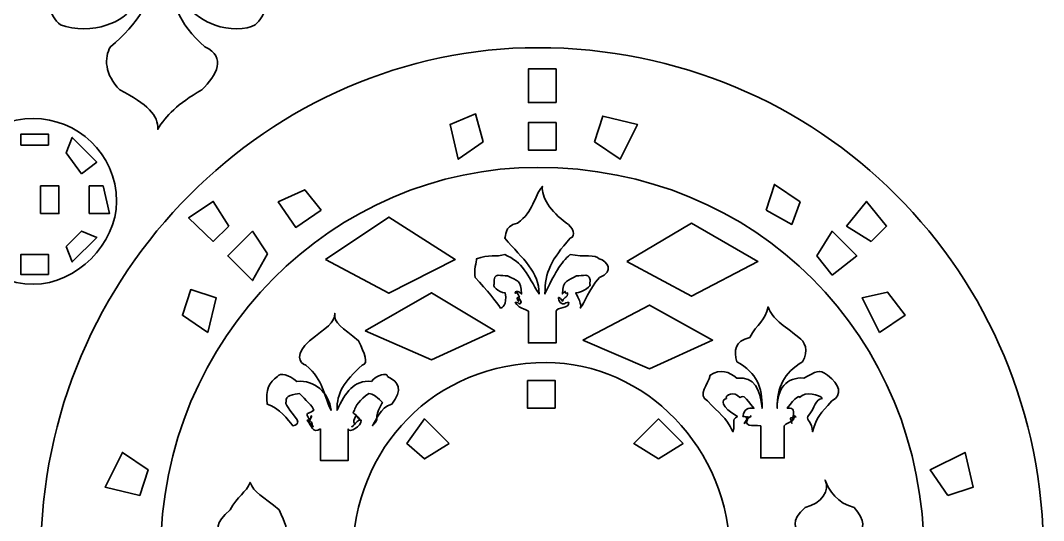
# Model space of a CAD drawing. Header units: centimetres. Extents: x -108 to 55, y -52 to 52.
# Drawn here: x -27.53 to -13.68, y -44.62 to -37.86 of the extents above; entities that cross this region are included whole.
import ezdxf

# ---------------------------------------------------------------- set-up
doc = ezdxf.new("R2010")
doc.units = ezdxf.units.CM
doc.header["$MEASUREMENT"] = 0
doc.layers.add('layer 1', color=7, linetype='Continuous')

msp = doc.modelspace()

# ---------------------------------------------------------------- linework, layer by layer
at = {"layer": 'layer 1', "color": 250, "lineweight": 35}
for points, knots in [([(-26.21114, -36.93529), (-26.16377, -37.10958), (-26.08154, -37.11709), (-26.05668, -37.15719), (-26.05668, -37.15719), (-26.10905, -37.15719), (-25.9073, -37.07465), (-25.87742, -37.11709), (-25.87742, -37.11709), (-25.94208, -37.33396), (-26.19123, -37.54535), (-26.3331, -37.51824), (-26.3331, -37.51824), (-26.49247, -37.56853), (-26.62201, -37.57532), (-26.66433, -37.40369), (-26.66433, -37.40369), (-26.69168, -37.38553), (-26.67385, -37.26426), (-26.45264, -37.1021), (-26.45264, -37.1021), (-26.39287, -36.97529), (-26.40278, -36.81592), (-26.50086, -36.75098), (-26.50086, -36.75098), (-26.58468, -37.04498), (-26.74401, -37.19653), (-26.94565, -37.45595), (-26.94565, -37.45595), (-27.21988, -37.5604), (-27.13824, -37.79453), (-26.98813, -37.92135), (-26.98813, -37.92135), (-26.79881, -37.9887), (-26.53476, -37.9887), (-26.368, -37.92414), (-26.368, -37.92414), (-26.01932, -37.81703), (-25.90238, -37.56275), (-25.69062, -37.21665), (-25.69062, -37.21665), (-25.72799, -37.54783), (-25.93971, -37.91663), (-26.31069, -38.21545), (-26.31069, -38.21545), (-26.39787, -38.36228), (-26.39034, -38.59376), (-26.1837, -38.80074), (-26.1837, -38.80074), (-25.81265, -38.9925), (-25.65822, -39.14181), (-25.67081, -39.33356), (-25.67081, -39.33356), (-25.55868, -39.14181), (-25.40425, -38.9925), (-25.07557, -38.80074), (-25.07557, -38.80074), (-24.86892, -38.59376), (-24.73687, -38.36228), (-25.03084, -38.21545), (-25.03084, -38.21545), (-25.40182, -37.91663), (-25.4889, -37.54783), (-25.52636, -37.21665), (-25.52636, -37.21665), (-25.43501, -37.56275), (-25.19756, -37.81703), (-24.89136, -37.92414), (-24.89136, -37.92414), (-24.72136, -37.9887), (-24.46045, -37.9887), (-24.35348, -37.92135), (-24.35348, -37.92135), (-24.2066, -37.79453), (-24.14429, -37.5604), (-24.3136, -37.45595), (-24.3136, -37.45595), (-24.47289, -37.19653), (-24.63231, -37.04498), (-24.75681, -36.75098), (-24.75681, -36.75098), (-24.81412, -36.81592), (-24.82413, -36.97529), (-24.79292, -37.1021), (-24.79292, -37.1021), (-24.61989, -37.26426), (-24.5718, -37.38553), (-24.55257, -37.40369), (-24.55257, -37.40369), (-24.59491, -37.57532), (-24.72443, -37.56853), (-24.8838, -37.51824), (-24.8838, -37.51824), (-25.06813, -37.54535), (-25.2748, -37.33396), (-25.33957, -37.11709), (-25.33957, -37.11709), (-25.26476, -37.07465), (-25.225, -37.07465), (-25.23248, -37.15719), (-25.23248, -37.15719), (-25.13035, -37.11471), (-25.09548, -37.10483), (-25.13038, -36.93529)], [0, 0, 0, 0, 0.03703704, 0.03703704, 0.03703704, 0.03703704, 0.07407407, 0.07407407, 0.07407407, 0.07407407, 0.11111111, 0.11111111, 0.11111111, 0.11111111, 0.14814815, 0.14814815, 0.14814815, 0.14814815, 0.18518519, 0.18518519, 0.18518519, 0.18518519, 0.22222222, 0.22222222, 0.22222222, 0.22222222, 0.25925926, 0.25925926, 0.25925926, 0.25925926, 0.2962963, 0.2962963, 0.2962963, 0.2962963, 0.33333333, 0.33333333, 0.33333333, 0.33333333, 0.37037037, 0.37037037, 0.37037037, 0.37037037, 0.40740741, 0.40740741, 0.40740741, 0.40740741, 0.44444444, 0.44444444, 0.44444444, 0.44444444, 0.48148148, 0.48148148, 0.48148148, 0.48148148, 0.51851852, 0.51851852, 0.51851852, 0.51851852, 0.55555556, 0.55555556, 0.55555556, 0.55555556, 0.59259259, 0.59259259, 0.59259259, 0.59259259, 0.62962963, 0.62962963, 0.62962963, 0.62962963, 0.66666667, 0.66666667, 0.66666667, 0.66666667, 0.7037037, 0.7037037, 0.7037037, 0.7037037, 0.74074074, 0.74074074, 0.74074074, 0.74074074, 0.77777778, 0.77777778, 0.77777778, 0.77777778, 0.81481481, 0.81481481, 0.81481481, 0.81481481, 0.85185185, 0.85185185, 0.85185185, 0.85185185, 0.88888889, 0.88888889, 0.88888889, 0.88888889, 0.92592593, 0.92592593, 0.92592593, 0.92592593, 1, 1, 1, 1]), ([(-20.52779, -38.22872), (-16.7135, -38.22872), (-13.67961, -41.26268), (-13.67961, -45.07691), (-13.67961, -45.07691), (-13.67961, -48.80771), (-16.7135, -51.80047), (-20.52779, -51.80047), (-20.52779, -51.80047), (-24.13396, -51.80047), (-27.25123, -48.80771), (-27.25123, -45.07691), (-27.25123, -45.07691), (-27.25123, -41.26268), (-24.13396, -38.22872), (-20.52779, -38.22872)], [0, 0, 0, 0, 0.2, 0.2, 0.2, 0.2, 0.4, 0.4, 0.4, 0.4, 0.6, 0.6, 0.6, 0.6, 1, 1, 1, 1]), ([(-20.27869, -38.97207), (-20.27869, -38.97207), (-20.65217, -38.97207), (-20.65217, -38.97207), (-20.65217, -38.97207), (-20.65217, -38.97207), (-20.65217, -38.51507), (-20.65217, -38.51507), (-20.65217, -38.51507), (-20.65217, -38.51507), (-20.27869, -38.51507), (-20.27869, -38.51507), (-20.27869, -38.51507), (-20.27869, -38.51507), (-20.27869, -38.97207), (-20.27869, -38.97207)], [0, 0, 0, 0, 0.2, 0.2, 0.2, 0.2, 0.4, 0.4, 0.4, 0.4, 0.6, 0.6, 0.6, 0.6, 1, 1, 1, 1]), ([(-27.34951, -41.42787), (-28.00699, -41.42787), (-28.47009, -40.88268), (-28.47009, -40.30749), (-28.47009, -40.30749), (-28.47009, -39.6501), (-28.00699, -39.18673), (-27.34951, -39.18673), (-27.34951, -39.18673), (-26.77431, -39.18673), (-26.22894, -39.6501), (-26.22894, -40.30749), (-26.22894, -40.30749), (-26.22894, -40.88268), (-26.77431, -41.42787), (-27.34951, -41.42787)], [0, 0, 0, 0, 0.2, 0.2, 0.2, 0.2, 0.4, 0.4, 0.4, 0.4, 0.6, 0.6, 0.6, 0.6, 1, 1, 1, 1]), ([(-21.26683, -39.50054), (-21.26683, -39.50054), (-21.60166, -39.73671), (-21.60166, -39.73671), (-21.60166, -39.73671), (-21.60166, -39.73671), (-21.71321, -39.26638), (-21.71321, -39.26638), (-21.71321, -39.26638), (-21.71321, -39.26638), (-21.36753, -39.12396), (-21.36753, -39.12396), (-21.36753, -39.12396), (-21.36753, -39.12396), (-21.26683, -39.50054), (-21.26683, -39.50054)], [0, 0, 0, 0, 0.2, 0.2, 0.2, 0.2, 0.4, 0.4, 0.4, 0.4, 0.6, 0.6, 0.6, 0.6, 1, 1, 1, 1]), ([(-19.75857, -39.50054), (-19.75857, -39.50054), (-19.41289, -39.73671), (-19.41289, -39.73671), (-19.41289, -39.73671), (-19.41289, -39.73671), (-19.17672, -39.26638), (-19.17672, -39.26638), (-19.17672, -39.26638), (-19.17672, -39.26638), (-19.64703, -39.15486), (-19.64703, -39.15486), (-19.64703, -39.15486), (-19.64703, -39.15486), (-19.75857, -39.50054), (-19.75857, -39.50054)], [0, 0, 0, 0, 0.2, 0.2, 0.2, 0.2, 0.4, 0.4, 0.4, 0.4, 0.6, 0.6, 0.6, 0.6, 1, 1, 1, 1]), ([(-20.27869, -39.61465), (-20.27869, -39.61465), (-20.65217, -39.61465), (-20.65217, -39.61465), (-20.65217, -39.61465), (-20.65217, -39.61465), (-20.65217, -39.24113), (-20.65217, -39.24113), (-20.65217, -39.24113), (-20.65217, -39.24113), (-20.27869, -39.24113), (-20.27869, -39.24113), (-20.27869, -39.24113), (-20.27869, -39.24113), (-20.27869, -39.61465), (-20.27869, -39.61465)], [0, 0, 0, 0, 0.2, 0.2, 0.2, 0.2, 0.4, 0.4, 0.4, 0.4, 0.6, 0.6, 0.6, 0.6, 1, 1, 1, 1]), ([(-27.15031, -39.54678), (-27.15031, -39.54678), (-27.52383, -39.54678), (-27.52383, -39.54678), (-27.52383, -39.54678), (-27.52383, -39.54678), (-27.52383, -39.3974), (-27.52383, -39.3974), (-27.52383, -39.3974), (-27.52383, -39.3974), (-27.15031, -39.3974), (-27.15031, -39.3974), (-27.15031, -39.3974), (-27.15031, -39.3974), (-27.15031, -39.54678), (-27.15031, -39.54678)], [0, 0, 0, 0, 0.2, 0.2, 0.2, 0.2, 0.4, 0.4, 0.4, 0.4, 0.6, 0.6, 0.6, 0.6, 1, 1, 1, 1]), ([(-26.70348, -39.93693), (-26.70348, -39.93693), (-26.91212, -39.65151), (-26.91212, -39.65151), (-26.91212, -39.65151), (-26.91212, -39.65151), (-26.82854, -39.44329), (-26.82854, -39.44329), (-26.82854, -39.44329), (-26.82854, -39.44329), (-26.49528, -39.77653), (-26.49528, -39.77653), (-26.49528, -39.77653), (-26.49528, -39.77653), (-26.70348, -39.93693), (-26.70348, -39.93693)], [0, 0, 0, 0, 0.2, 0.2, 0.2, 0.2, 0.4, 0.4, 0.4, 0.4, 0.6, 0.6, 0.6, 0.6, 1, 1, 1, 1]), ([(-20.52779, -39.84726), (-17.57673, -39.84726), (-15.2983, -42.12588), (-15.2983, -45.07691), (-15.2983, -45.07691), (-15.2983, -47.82097), (-17.57673, -50.18179), (-20.52779, -50.18179), (-20.52779, -50.18179), (-23.27184, -50.18179), (-25.63264, -47.82097), (-25.63264, -45.07691), (-25.63264, -45.07691), (-25.63264, -42.12588), (-23.27184, -39.84726), (-20.52779, -39.84726)], [0, 0, 0, 0, 0.2, 0.2, 0.2, 0.2, 0.4, 0.4, 0.4, 0.4, 0.6, 0.6, 0.6, 0.6, 1, 1, 1, 1]), ([(-27.25711, -40.47182), (-27.25711, -40.47182), (-27.25711, -40.09834), (-27.25711, -40.09834), (-27.25711, -40.09834), (-27.25711, -40.09834), (-27.0072, -40.09834), (-27.0072, -40.09834), (-27.0072, -40.09834), (-27.0072, -40.09834), (-27.0072, -40.47182), (-27.0072, -40.47182), (-27.0072, -40.47182), (-27.0072, -40.47182), (-27.25711, -40.47182), (-27.25711, -40.47182)], [0, 0, 0, 0, 0.2, 0.2, 0.2, 0.2, 0.4, 0.4, 0.4, 0.4, 0.6, 0.6, 0.6, 0.6, 1, 1, 1, 1]), ([(-26.59875, -40.47182), (-26.59875, -40.47182), (-26.59875, -40.09834), (-26.59875, -40.09834), (-26.59875, -40.09834), (-26.59875, -40.09834), (-26.41034, -40.09834), (-26.41034, -40.09834), (-26.41034, -40.09834), (-26.41034, -40.09834), (-26.32478, -40.47182), (-26.32478, -40.47182), (-26.32478, -40.47182), (-26.32478, -40.47182), (-26.59875, -40.47182), (-26.59875, -40.47182)], [0, 0, 0, 0, 0.2, 0.2, 0.2, 0.2, 0.4, 0.4, 0.4, 0.4, 0.6, 0.6, 0.6, 0.6, 1, 1, 1, 1]), ([(-23.45655, -40.42397), (-23.45655, -40.42397), (-23.80223, -40.66013), (-23.80223, -40.66013), (-23.80223, -40.66013), (-23.80223, -40.66013), (-24.03839, -40.31445), (-24.03839, -40.31445), (-24.03839, -40.31445), (-24.03839, -40.31445), (-23.67972, -40.14919), (-23.67972, -40.14919), (-23.67972, -40.14919), (-23.67972, -40.14919), (-23.45655, -40.42397), (-23.45655, -40.42397)], [0, 0, 0, 0, 0.2, 0.2, 0.2, 0.2, 0.4, 0.4, 0.4, 0.4, 0.6, 0.6, 0.6, 0.6, 1, 1, 1, 1]), ([(-19.69678, -41.08587), (-19.74127, -41.02111), (-19.89811, -41.06355), (-20.08756, -41.02607), (-20.08756, -41.02607), (-20.20953, -41.13073), (-20.3115, -41.29764), (-20.42855, -41.55899), (-20.42855, -41.55899), (-20.4311, -41.26519), (-20.33898, -41.08842), (-20.08742, -40.80448), (-20.08742, -40.80448), (-19.99531, -40.78453), (-20.05765, -40.64752), (-20.13727, -40.60039), (-20.13727, -40.60039), (-20.35632, -40.44736), (-20.48088, -40.24169), (-20.46286, -40.10471), (-20.46286, -40.10471), (-20.58046, -40.24169), (-20.58039, -40.44736), (-20.79962, -40.60039), (-20.79962, -40.60039), (-21.00386, -40.64752), (-20.9416, -40.78453), (-20.97408, -40.80448), (-20.97408, -40.80448), (-20.72256, -41.08842), (-20.50581, -41.26519), (-20.50817, -41.55899), (-20.50817, -41.55899), (-20.66766, -41.29764), (-20.7274, -41.13073), (-20.97398, -41.02607), (-20.97398, -41.02607), (-21.08107, -41.06355), (-21.19562, -41.02111), (-21.35756, -41.08587), (-21.35756, -41.08587), (-21.35239, -41.1082), (-21.39726, -41.25772), (-21.37235, -41.33492), (-21.37235, -41.33492), (-21.21309, -41.50927), (-21.08598, -41.66864), (-21.02874, -41.75081), (-21.02874, -41.75081), (-21.00719, -41.74585), (-20.93904, -41.71843), (-20.9664, -41.54397), (-20.9664, -41.54397), (-21.06853, -41.53911), (-21.1482, -41.43955), (-21.11576, -41.42456), (-21.11576, -41.42456), (-21.14086, -41.24772), (-21.00629, -41.325), (-20.93661, -41.31497), (-20.93661, -41.31497), (-20.80305, -41.38222), (-20.74982, -41.36482), (-20.74486, -41.55899), (-20.74486, -41.55899), (-20.82455, -41.47937), (-20.86942, -41.56609), (-20.80412, -41.54397), (-20.80412, -41.54397), (-20.76226, -41.62379), (-20.77464, -41.57897), (-20.78718, -41.65876), (-20.78718, -41.65876), (-20.82964, -41.5963), (-20.78974, -41.57645), (-20.74982, -41.66985), (-20.74982, -41.66985), (-20.77973, -41.71843), (-20.75973, -41.67598), (-20.83208, -41.67361), (-20.83208, -41.67361), (-20.76495, -41.75698), (-20.76658, -41.73193), (-20.65198, -41.79381)], [0, 0, 0, 0, 0.04545455, 0.04545455, 0.04545455, 0.04545455, 0.09090909, 0.09090909, 0.09090909, 0.09090909, 0.13636364, 0.13636364, 0.13636364, 0.13636364, 0.18181818, 0.18181818, 0.18181818, 0.18181818, 0.22727273, 0.22727273, 0.22727273, 0.22727273, 0.27272727, 0.27272727, 0.27272727, 0.27272727, 0.31818182, 0.31818182, 0.31818182, 0.31818182, 0.36363636, 0.36363636, 0.36363636, 0.36363636, 0.40909091, 0.40909091, 0.40909091, 0.40909091, 0.45454545, 0.45454545, 0.45454545, 0.45454545, 0.5, 0.5, 0.5, 0.5, 0.54545455, 0.54545455, 0.54545455, 0.54545455, 0.59090909, 0.59090909, 0.59090909, 0.59090909, 0.63636364, 0.63636364, 0.63636364, 0.63636364, 0.68181818, 0.68181818, 0.68181818, 0.68181818, 0.72727273, 0.72727273, 0.72727273, 0.72727273, 0.77272727, 0.77272727, 0.77272727, 0.77272727, 0.81818182, 0.81818182, 0.81818182, 0.81818182, 0.86363636, 0.86363636, 0.86363636, 0.86363636, 0.90909091, 0.90909091, 0.90909091, 0.90909091, 1, 1, 1, 1]), ([(-17.43337, -40.42397), (-17.43337, -40.42397), (-17.08769, -40.61841), (-17.08769, -40.61841), (-17.08769, -40.61841), (-17.08769, -40.61841), (-16.97615, -40.31445), (-16.97615, -40.31445), (-16.97615, -40.31445), (-16.97615, -40.31445), (-17.32183, -40.07829), (-17.32183, -40.07829), (-17.32183, -40.07829), (-17.32183, -40.07829), (-17.43337, -40.42397), (-17.43337, -40.42397)], [0, 0, 0, 0, 0.2, 0.2, 0.2, 0.2, 0.4, 0.4, 0.4, 0.4, 0.6, 0.6, 0.6, 0.6, 1, 1, 1, 1]), ([(-24.71017, -40.64056), (-24.71017, -40.64056), (-24.9188, -40.8492), (-24.9188, -40.8492), (-24.9188, -40.8492), (-24.9188, -40.8492), (-25.25206, -40.53076), (-25.25206, -40.53076), (-25.25206, -40.53076), (-25.25206, -40.53076), (-24.9188, -40.30732), (-24.9188, -40.30732), (-24.9188, -40.30732), (-24.9188, -40.30732), (-24.71017, -40.64056), (-24.71017, -40.64056)], [0, 0, 0, 0, 0.2, 0.2, 0.2, 0.2, 0.4, 0.4, 0.4, 0.4, 0.6, 0.6, 0.6, 0.6, 1, 1, 1, 1]), ([(-16.01204, -40.8492), (-16.01204, -40.8492), (-16.34532, -40.64056), (-16.34532, -40.64056), (-16.34532, -40.64056), (-16.34532, -40.64056), (-16.07598, -40.30732), (-16.07598, -40.30732), (-16.07598, -40.30732), (-16.07598, -40.30732), (-15.80342, -40.64056), (-15.80342, -40.64056), (-15.80342, -40.64056), (-15.80342, -40.64056), (-16.01204, -40.8492), (-16.01204, -40.8492)], [0, 0, 0, 0, 0.2, 0.2, 0.2, 0.2, 0.4, 0.4, 0.4, 0.4, 0.6, 0.6, 0.6, 0.6, 1, 1, 1, 1]), ([(-23.39889, -41.09125), (-23.39889, -41.09125), (-22.54225, -41.54976), (-22.54225, -41.54976), (-22.54225, -41.54976), (-22.54225, -41.54976), (-21.64324, -41.09125), (-21.64324, -41.09125), (-21.64324, -41.09125), (-21.64324, -41.09125), (-22.54225, -40.51915), (-22.54225, -40.51915), (-22.54225, -40.51915), (-22.54225, -40.51915), (-23.39889, -41.09125), (-23.39889, -41.09125)], [0, 0, 0, 0, 0.2, 0.2, 0.2, 0.2, 0.4, 0.4, 0.4, 0.4, 0.6, 0.6, 0.6, 0.6, 1, 1, 1, 1]), ([(-26.91212, -40.91865), (-26.91212, -40.91865), (-26.70348, -40.71001), (-26.70348, -40.71001), (-26.70348, -40.71001), (-26.70348, -40.71001), (-26.49528, -40.79363), (-26.49528, -40.79363), (-26.49528, -40.79363), (-26.49528, -40.79363), (-26.82854, -41.12687), (-26.82854, -41.12687), (-26.82854, -41.12687), (-26.82854, -41.12687), (-26.91212, -40.91865), (-26.91212, -40.91865)], [0, 0, 0, 0, 0.2, 0.2, 0.2, 0.2, 0.4, 0.4, 0.4, 0.4, 0.6, 0.6, 0.6, 0.6, 1, 1, 1, 1]), ([(-24.18386, -41.01697), (-24.18386, -41.01697), (-24.38957, -41.37843), (-24.38957, -41.37843), (-24.38957, -41.37843), (-24.38957, -41.37843), (-24.72283, -41.04515), (-24.72283, -41.04515), (-24.72283, -41.04515), (-24.72283, -41.04515), (-24.38957, -40.71191), (-24.38957, -40.71191), (-24.38957, -40.71191), (-24.38957, -40.71191), (-24.18386, -41.01697), (-24.18386, -41.01697)], [0, 0, 0, 0, 0.2, 0.2, 0.2, 0.2, 0.4, 0.4, 0.4, 0.4, 0.6, 0.6, 0.6, 0.6, 1, 1, 1, 1]), ([(-19.31828, -41.11819), (-19.31828, -41.11819), (-18.44535, -41.59103), (-18.44535, -41.59103), (-18.44535, -41.59103), (-18.44535, -41.59103), (-17.54642, -41.11819), (-17.54642, -41.11819), (-17.54642, -41.11819), (-17.54642, -41.11819), (-18.44535, -40.60253), (-18.44535, -40.60253), (-18.44535, -40.60253), (-18.44535, -40.60253), (-19.31828, -41.11819), (-19.31828, -41.11819)], [0, 0, 0, 0, 0.2, 0.2, 0.2, 0.2, 0.4, 0.4, 0.4, 0.4, 0.6, 0.6, 0.6, 0.6, 1, 1, 1, 1]), ([(-16.54128, -41.30357), (-16.54128, -41.30357), (-16.74989, -41.04515), (-16.74989, -41.04515), (-16.74989, -41.04515), (-16.74989, -41.04515), (-16.54128, -40.71191), (-16.54128, -40.71191), (-16.54128, -40.71191), (-16.54128, -40.71191), (-16.208, -41.04515), (-16.208, -41.04515), (-16.208, -41.04515), (-16.208, -41.04515), (-16.54128, -41.30357), (-16.54128, -41.30357)], [0, 0, 0, 0, 0.2, 0.2, 0.2, 0.2, 0.4, 0.4, 0.4, 0.4, 0.6, 0.6, 0.6, 0.6, 1, 1, 1, 1]), ([(-27.15031, -41.29737), (-27.15031, -41.29737), (-27.52383, -41.29737), (-27.52383, -41.29737), (-27.52383, -41.29737), (-27.52383, -41.29737), (-27.52383, -41.02338), (-27.52383, -41.02338), (-27.52383, -41.02338), (-27.52383, -41.02338), (-27.15031, -41.02338), (-27.15031, -41.02338), (-27.15031, -41.02338), (-27.15031, -41.02338), (-27.15031, -41.29737), (-27.15031, -41.29737)], [0, 0, 0, 0, 0.2, 0.2, 0.2, 0.2, 0.4, 0.4, 0.4, 0.4, 0.6, 0.6, 0.6, 0.6, 1, 1, 1, 1]), ([(-20.27853, -41.79381), (-20.26784, -41.73211), (-20.08959, -41.75736), (-20.10745, -41.67361), (-20.10745, -41.67361), (-20.17718, -41.67598), (-20.16204, -41.71843), (-20.22932, -41.66985), (-20.22932, -41.66985), (-20.27178, -41.57645), (-20.23189, -41.5963), (-20.19197, -41.65876), (-20.19197, -41.65876), (-20.16207, -41.57897), (-20.12056, -41.62379), (-20.12163, -41.54397), (-20.12163, -41.54397), (-20.1921, -41.56609), (-20.11234, -41.47937), (-20.19203, -41.55899), (-20.19203, -41.55899), (-20.18707, -41.36482), (-20.11737, -41.38222), (-20.00029, -41.31497), (-20.00029, -41.31497), (-19.9306, -41.325), (-19.79603, -41.24772), (-19.82095, -41.42456), (-19.82095, -41.42456), (-19.78639, -41.43955), (-19.91065, -41.53911), (-20.01276, -41.54397), (-20.01276, -41.54397), (-19.91551, -41.71843), (-19.95049, -41.74585), (-19.95044, -41.75081), (-19.95044, -41.75081), (-19.88138, -41.66864), (-19.84843, -41.50927), (-19.68901, -41.33492), (-19.68901, -41.33492), (-19.48556, -41.25772), (-19.5845, -41.1082), (-19.69678, -41.08587)], [0, 0, 0, 0, 0.08333333, 0.08333333, 0.08333333, 0.08333333, 0.16666667, 0.16666667, 0.16666667, 0.16666667, 0.25, 0.25, 0.25, 0.25, 0.33333333, 0.33333333, 0.33333333, 0.33333333, 0.41666667, 0.41666667, 0.41666667, 0.41666667, 0.5, 0.5, 0.5, 0.5, 0.58333333, 0.58333333, 0.58333333, 0.58333333, 0.66666667, 0.66666667, 0.66666667, 0.66666667, 0.75, 0.75, 0.75, 0.75, 0.83333333, 0.83333333, 0.83333333, 0.83333333, 1, 1, 1, 1]), ([(-24.99032, -42.08233), (-24.99032, -42.08233), (-24.87879, -41.61204), (-24.87879, -41.61204), (-24.87879, -41.61204), (-24.87879, -41.61204), (-25.22447, -41.50049), (-25.22447, -41.50049), (-25.22447, -41.50049), (-25.22447, -41.50049), (-25.336, -41.84617), (-25.336, -41.84617), (-25.336, -41.84617), (-25.336, -41.84617), (-24.99032, -42.08233), (-24.99032, -42.08233)], [0, 0, 0, 0, 0.2, 0.2, 0.2, 0.2, 0.4, 0.4, 0.4, 0.4, 0.6, 0.6, 0.6, 0.6, 1, 1, 1, 1]), ([(-22.86482, -42.05901), (-22.86482, -42.05901), (-21.96589, -41.54352), (-21.96589, -41.54352), (-21.96589, -41.54352), (-21.96589, -41.54352), (-21.10923, -42.05901), (-21.10923, -42.05901), (-21.10923, -42.05901), (-21.10923, -42.05901), (-21.96589, -42.44986), (-21.96589, -42.44986), (-21.96589, -42.44986), (-21.96589, -42.44986), (-22.86482, -42.05901), (-22.86482, -42.05901)], [0, 0, 0, 0, 0.2, 0.2, 0.2, 0.2, 0.4, 0.4, 0.4, 0.4, 0.6, 0.6, 0.6, 0.6, 1, 1, 1, 1]), ([(-15.89961, -42.08237), (-15.89961, -42.08237), (-16.13579, -41.61204), (-16.13579, -41.61204), (-16.13579, -41.61204), (-16.13579, -41.61204), (-15.79011, -41.53284), (-15.79011, -41.53284), (-15.79011, -41.53284), (-15.79011, -41.53284), (-15.55393, -41.84617), (-15.55393, -41.84617), (-15.55393, -41.84617), (-15.55393, -41.84617), (-15.89961, -42.08237), (-15.89961, -42.08237)], [0, 0, 0, 0, 0.2, 0.2, 0.2, 0.2, 0.4, 0.4, 0.4, 0.4, 0.6, 0.6, 0.6, 0.6, 1, 1, 1, 1]), ([(-22.561, -42.67699), (-22.55602, -42.61222), (-22.71285, -42.65467), (-22.77767, -42.74183), (-22.77767, -42.74183), (-23.02035, -42.72188), (-23.12625, -42.88876), (-23.2433, -43.13261), (-23.2433, -43.13261), (-23.24583, -42.89238), (-23.15371, -42.7482), (-22.90216, -42.52024), (-22.90216, -42.52024), (-22.81006, -42.50029), (-22.8724, -42.36328), (-22.95201, -42.19154), (-22.95201, -42.19154), (-23.17105, -42.01209), (-23.29563, -41.95745), (-23.27368, -41.82047), (-23.27368, -41.82047), (-23.27056, -41.95745), (-23.39514, -42.01209), (-23.61437, -42.19154), (-23.61437, -42.19154), (-23.81861, -42.36328), (-23.75634, -42.50029), (-23.66422, -42.52024), (-23.66422, -42.52024), (-23.41266, -42.7482), (-23.44518, -42.89238), (-23.32291, -43.13261), (-23.32291, -43.13261), (-23.35778, -42.88876), (-23.54214, -42.72188), (-23.78871, -42.74183), (-23.78871, -42.74183), (-23.89582, -42.65467), (-24.01036, -42.61222), (-24.04766, -42.67699), (-24.04766, -42.67699), (-24.16713, -42.74989), (-24.212, -42.84887), (-24.1871, -43.05068), (-24.1871, -43.05068), (-24.02783, -43.10039), (-23.90072, -43.2598), (-23.84347, -43.34193), (-23.84347, -43.34193), (-23.80115, -43.33697), (-23.75377, -43.30958), (-23.78113, -43.25973), (-23.78113, -43.25973), (-23.88326, -43.13026), (-23.96294, -43.03066), (-23.93051, -43.01568), (-23.93051, -43.01568), (-23.95561, -42.93386), (-23.82104, -42.91612), (-23.75136, -42.90609), (-23.75136, -42.90609), (-23.67669, -42.98843), (-23.56457, -43.08059), (-23.55961, -43.13261), (-23.55961, -43.13261), (-23.63929, -43.19513), (-23.68416, -43.14776), (-23.61493, -43.25973), (-23.61493, -43.25973), (-23.577, -43.21491), (-23.58937, -43.17009), (-23.60193, -43.24991), (-23.60193, -43.24991), (-23.64437, -43.31206), (-23.60448, -43.29222), (-23.56457, -43.3544), (-23.56457, -43.3544), (-23.59447, -43.30958), (-23.57446, -43.26714), (-23.64682, -43.26476), (-23.64682, -43.26476), (-23.57967, -43.34813), (-23.58133, -43.44769), (-23.46673, -43.38496)], [0, 0, 0, 0, 0.04545455, 0.04545455, 0.04545455, 0.04545455, 0.09090909, 0.09090909, 0.09090909, 0.09090909, 0.13636364, 0.13636364, 0.13636364, 0.13636364, 0.18181818, 0.18181818, 0.18181818, 0.18181818, 0.22727273, 0.22727273, 0.22727273, 0.22727273, 0.27272727, 0.27272727, 0.27272727, 0.27272727, 0.31818182, 0.31818182, 0.31818182, 0.31818182, 0.36363636, 0.36363636, 0.36363636, 0.36363636, 0.40909091, 0.40909091, 0.40909091, 0.40909091, 0.45454545, 0.45454545, 0.45454545, 0.45454545, 0.5, 0.5, 0.5, 0.5, 0.54545455, 0.54545455, 0.54545455, 0.54545455, 0.59090909, 0.59090909, 0.59090909, 0.59090909, 0.63636364, 0.63636364, 0.63636364, 0.63636364, 0.68181818, 0.68181818, 0.68181818, 0.68181818, 0.72727273, 0.72727273, 0.72727273, 0.72727273, 0.77272727, 0.77272727, 0.77272727, 0.77272727, 0.81818182, 0.81818182, 0.81818182, 0.81818182, 0.86363636, 0.86363636, 0.86363636, 0.86363636, 0.90909091, 0.90909091, 0.90909091, 0.90909091, 1, 1, 1, 1]), ([(-20.65198, -41.79381), (-20.65198, -41.79381), (-20.65198, -42.22151), (-20.65198, -42.22151), (-20.65198, -42.22151), (-20.65198, -42.22151), (-20.62043, -42.22151), (-20.62043, -42.22151), (-20.62043, -42.22151), (-20.62043, -42.22151), (-20.44109, -42.22151), (-20.44109, -42.22151), (-20.44109, -42.22151), (-20.44109, -42.22151), (-20.27853, -42.22151), (-20.27853, -42.22151), (-20.27853, -42.22151), (-20.27853, -42.22151), (-20.27853, -41.79381), (-20.27853, -41.79381)], [0, 0, 0, 0, 0.16666667, 0.16666667, 0.16666667, 0.16666667, 0.33333333, 0.33333333, 0.33333333, 0.33333333, 0.5, 0.5, 0.5, 0.5, 0.66666667, 0.66666667, 0.66666667, 0.66666667, 1, 1, 1, 1]), ([(-19.91433, -42.18241), (-19.91433, -42.18241), (-19.01541, -42.57343), (-19.01541, -42.57343), (-19.01541, -42.57343), (-19.01541, -42.57343), (-18.15875, -42.18241), (-18.15875, -42.18241), (-18.15875, -42.18241), (-18.15875, -42.18241), (-19.01541, -41.7094), (-19.01541, -41.7094), (-19.01541, -41.7094), (-19.01541, -41.7094), (-19.91433, -42.18241), (-19.91433, -42.18241)], [0, 0, 0, 0, 0.2, 0.2, 0.2, 0.2, 0.4, 0.4, 0.4, 0.4, 0.6, 0.6, 0.6, 0.6, 1, 1, 1, 1]), ([(-16.60231, -42.65815), (-16.72194, -42.56747), (-16.75415, -42.60992), (-16.92432, -42.69704), (-16.92432, -42.69704), (-17.1554, -42.6771), (-17.29217, -42.84397), (-17.28461, -43.10535), (-17.28461, -43.10535), (-17.28714, -42.81156), (-17.19502, -42.63476), (-16.94347, -42.47545), (-16.94347, -42.47545), (-16.85137, -42.3309), (-16.91369, -42.19389), (-16.99332, -42.14676), (-16.99332, -42.14676), (-17.21238, -41.96733), (-17.33692, -41.9127), (-17.40875, -41.73541), (-17.40875, -41.73541), (-17.43652, -41.9127), (-17.56108, -41.96733), (-17.65566, -42.14676), (-17.65566, -42.14676), (-17.85992, -42.19389), (-17.87398, -42.3309), (-17.83014, -42.47545), (-17.83014, -42.47545), (-17.55932, -42.63476), (-17.48647, -42.81156), (-17.48885, -43.10535), (-17.48885, -43.10535), (-17.52371, -42.84397), (-17.58344, -42.6771), (-17.83002, -42.69704), (-17.83002, -42.69704), (-17.93712, -42.60992), (-18.05168, -42.56747), (-18.19432, -42.65815), (-18.19432, -42.65815), (-18.20845, -42.77917), (-18.37794, -42.92869), (-18.22839, -43.00589), (-18.22839, -43.00589), (-18.06914, -43.18025), (-17.98313, -43.21501), (-17.88478, -43.42178), (-17.88478, -43.42178), (-17.84245, -43.29222), (-17.91973, -43.26479), (-17.82244, -43.21494), (-17.82244, -43.21494), (-18.0492, -43.08547), (-18.04632, -42.98588), (-17.97182, -42.97093), (-17.97182, -42.97093), (-17.99692, -42.9187), (-17.86235, -42.87133), (-17.79266, -42.95728), (-17.79266, -42.95728), (-17.71802, -42.92859), (-17.73051, -42.95081), (-17.60092, -43.10535), (-17.60092, -43.10535), (-17.68061, -43.10039), (-17.72548, -43.10298), (-17.74999, -43.21494), (-17.74999, -43.21494), (-17.74294, -43.20957), (-17.63068, -43.24994), (-17.64324, -43.20512), (-17.64324, -43.20512), (-17.68569, -43.26728), (-17.64579, -43.18397), (-17.73051, -43.30962), (-17.73051, -43.30962), (-17.63579, -43.26479), (-17.74039, -43.22235), (-17.68811, -43.21997), (-17.68811, -43.21997), (-17.74561, -43.36074), (-17.62262, -43.33707), (-17.50804, -43.34017)], [0, 0, 0, 0, 0.04545455, 0.04545455, 0.04545455, 0.04545455, 0.09090909, 0.09090909, 0.09090909, 0.09090909, 0.13636364, 0.13636364, 0.13636364, 0.13636364, 0.18181818, 0.18181818, 0.18181818, 0.18181818, 0.22727273, 0.22727273, 0.22727273, 0.22727273, 0.27272727, 0.27272727, 0.27272727, 0.27272727, 0.31818182, 0.31818182, 0.31818182, 0.31818182, 0.36363636, 0.36363636, 0.36363636, 0.36363636, 0.40909091, 0.40909091, 0.40909091, 0.40909091, 0.45454545, 0.45454545, 0.45454545, 0.45454545, 0.5, 0.5, 0.5, 0.5, 0.54545455, 0.54545455, 0.54545455, 0.54545455, 0.59090909, 0.59090909, 0.59090909, 0.59090909, 0.63636364, 0.63636364, 0.63636364, 0.63636364, 0.68181818, 0.68181818, 0.68181818, 0.68181818, 0.72727273, 0.72727273, 0.72727273, 0.72727273, 0.77272727, 0.77272727, 0.77272727, 0.77272727, 0.81818182, 0.81818182, 0.81818182, 0.81818182, 0.86363636, 0.86363636, 0.86363636, 0.86363636, 0.90909091, 0.90909091, 0.90909091, 0.90909091, 1, 1, 1, 1]), ([(-20.41444, -42.48796), (-19.07483, -42.48796), (-17.92438, -43.63831), (-17.92438, -45.10254), (-17.92438, -45.10254), (-17.92438, -46.56678), (-19.07483, -47.71734), (-20.41444, -47.71734), (-20.41444, -47.71734), (-21.92114, -47.71734), (-23.02922, -46.56678), (-23.02922, -45.10254), (-23.02922, -45.10254), (-23.02922, -43.63831), (-21.92114, -42.48796), (-20.41444, -42.48796)], [0, 0, 0, 0, 0.2, 0.2, 0.2, 0.2, 0.4, 0.4, 0.4, 0.4, 0.6, 0.6, 0.6, 0.6, 1, 1, 1, 1]), ([(-23.09328, -43.38496), (-23.08258, -43.44842), (-22.90433, -43.34847), (-22.91827, -43.26476), (-22.91827, -43.26476), (-22.99191, -43.26714), (-22.97286, -43.30958), (-23.04407, -43.3544), (-23.04407, -43.3544), (-22.96188, -43.29222), (-23.04662, -43.31206), (-23.0067, -43.24991), (-23.0067, -43.24991), (-22.97682, -43.17009), (-22.98938, -43.21491), (-22.93245, -43.25973), (-22.93245, -43.25973), (-23.00684, -43.14776), (-23.05171, -43.19513), (-23.00677, -43.13261), (-23.00677, -43.13261), (-23.0018, -43.08059), (-22.93212, -42.98843), (-22.81504, -42.90609), (-22.81504, -42.90609), (-22.74534, -42.91612), (-22.7354, -42.93386), (-22.6357, -43.01568), (-22.6357, -43.01568), (-22.60327, -43.03066), (-22.7254, -43.13026), (-22.7029, -43.25973), (-22.7029, -43.25973), (-22.73025, -43.30958), (-22.76524, -43.33697), (-22.76518, -43.34193), (-22.76518, -43.34193), (-22.70793, -43.2598), (-22.66318, -43.10039), (-22.50376, -43.05068), (-22.50376, -43.05068), (-22.35438, -42.84887), (-22.39925, -42.74989), (-22.561, -42.67699)], [0, 0, 0, 0, 0.08333333, 0.08333333, 0.08333333, 0.08333333, 0.16666667, 0.16666667, 0.16666667, 0.16666667, 0.25, 0.25, 0.25, 0.25, 0.33333333, 0.33333333, 0.33333333, 0.33333333, 0.41666667, 0.41666667, 0.41666667, 0.41666667, 0.5, 0.5, 0.5, 0.5, 0.58333333, 0.58333333, 0.58333333, 0.58333333, 0.66666667, 0.66666667, 0.66666667, 0.66666667, 0.75, 0.75, 0.75, 0.75, 0.83333333, 0.83333333, 0.83333333, 0.83333333, 1, 1, 1, 1]), ([(-20.29006, -43.10418), (-20.29006, -43.10418), (-20.66356, -43.10418), (-20.66356, -43.10418), (-20.66356, -43.10418), (-20.66356, -43.10418), (-20.66356, -42.7307), (-20.66356, -42.7307), (-20.66356, -42.7307), (-20.66356, -42.7307), (-20.29006, -42.7307), (-20.29006, -42.7307), (-20.29006, -42.7307), (-20.29006, -42.7307), (-20.29006, -43.10418), (-20.29006, -43.10418)], [0, 0, 0, 0, 0.2, 0.2, 0.2, 0.2, 0.4, 0.4, 0.4, 0.4, 0.6, 0.6, 0.6, 0.6, 1, 1, 1, 1]), ([(-17.19028, -43.34017), (-17.12389, -43.27847), (-17.07027, -43.30369), (-17.05332, -43.21997), (-17.05332, -43.21997), (-17.03322, -43.22235), (-17.10789, -43.26479), (-17.08538, -43.30962), (-17.08538, -43.30962), (-17.12784, -43.18397), (-17.08793, -43.26728), (-17.04802, -43.20512), (-17.04802, -43.20512), (-17.01813, -43.24994), (-17.03069, -43.20957), (-17.0675, -43.21494), (-17.0675, -43.21494), (-17.04814, -43.10298), (-17.09301, -43.10039), (-17.14832, -43.10535), (-17.14832, -43.10535), (-17.04311, -42.95081), (-16.97343, -42.92859), (-16.98096, -42.95728), (-16.98096, -42.95728), (-16.91128, -42.87133), (-16.70068, -42.9187), (-16.677, -42.97093), (-16.677, -42.97093), (-16.76919, -42.98588), (-16.76669, -43.08547), (-16.86882, -43.21494), (-16.86882, -43.21494), (-16.89617, -43.26479), (-16.80655, -43.29222), (-16.80648, -43.42178), (-16.80648, -43.42178), (-16.74922, -43.21501), (-16.70447, -43.18025), (-16.54505, -43.00589), (-16.54505, -43.00589), (-16.39569, -42.92869), (-16.44054, -42.77917), (-16.60231, -42.65815)], [0, 0, 0, 0, 0.08333333, 0.08333333, 0.08333333, 0.08333333, 0.16666667, 0.16666667, 0.16666667, 0.16666667, 0.25, 0.25, 0.25, 0.25, 0.33333333, 0.33333333, 0.33333333, 0.33333333, 0.41666667, 0.41666667, 0.41666667, 0.41666667, 0.5, 0.5, 0.5, 0.5, 0.58333333, 0.58333333, 0.58333333, 0.58333333, 0.66666667, 0.66666667, 0.66666667, 0.66666667, 0.75, 0.75, 0.75, 0.75, 0.83333333, 0.83333333, 0.83333333, 0.83333333, 1, 1, 1, 1]), ([(-21.72721, -43.58126), (-21.72721, -43.58126), (-22.06048, -43.78986), (-22.06048, -43.78986), (-22.06048, -43.78986), (-22.06048, -43.78986), (-22.29979, -43.58126), (-22.29979, -43.58126), (-22.29979, -43.58126), (-22.29979, -43.58126), (-22.06048, -43.24798), (-22.06048, -43.24798), (-22.06048, -43.24798), (-22.06048, -43.24798), (-21.72721, -43.58126), (-21.72721, -43.58126)], [0, 0, 0, 0, 0.2, 0.2, 0.2, 0.2, 0.4, 0.4, 0.4, 0.4, 0.6, 0.6, 0.6, 0.6, 1, 1, 1, 1]), ([(-18.89314, -43.78986), (-18.89314, -43.78986), (-19.22638, -43.58126), (-19.22638, -43.58126), (-19.22638, -43.58126), (-19.22638, -43.58126), (-18.89314, -43.24798), (-18.89314, -43.24798), (-18.89314, -43.24798), (-18.89314, -43.24798), (-18.55986, -43.58126), (-18.55986, -43.58126), (-18.55986, -43.58126), (-18.55986, -43.58126), (-18.89314, -43.78986), (-18.89314, -43.78986)], [0, 0, 0, 0, 0.2, 0.2, 0.2, 0.2, 0.4, 0.4, 0.4, 0.4, 0.6, 0.6, 0.6, 0.6, 1, 1, 1, 1]), ([(-17.50804, -43.34017), (-17.50804, -43.34017), (-17.50804, -43.77687), (-17.50804, -43.77687), (-17.50804, -43.77687), (-17.50804, -43.77687), (-17.47646, -43.77687), (-17.47646, -43.77687), (-17.47646, -43.77687), (-17.47646, -43.77687), (-17.29832, -43.77687), (-17.29832, -43.77687), (-17.29832, -43.77687), (-17.29832, -43.77687), (-17.19028, -43.77687), (-17.19028, -43.77687), (-17.19028, -43.77687), (-17.19028, -43.77687), (-17.19028, -43.34017), (-17.19028, -43.34017)], [0, 0, 0, 0, 0.16666667, 0.16666667, 0.16666667, 0.16666667, 0.33333333, 0.33333333, 0.33333333, 0.33333333, 0.5, 0.5, 0.5, 0.5, 0.66666667, 0.66666667, 0.66666667, 0.66666667, 1, 1, 1, 1]), ([(-23.46673, -43.38496), (-23.46673, -43.38496), (-23.46673, -43.81267), (-23.46673, -43.81267), (-23.46673, -43.81267), (-23.46673, -43.81267), (-23.43516, -43.81267), (-23.43516, -43.81267), (-23.43516, -43.81267), (-23.43516, -43.81267), (-23.25584, -43.81267), (-23.25584, -43.81267), (-23.25584, -43.81267), (-23.25584, -43.81267), (-23.09328, -43.81267), (-23.09328, -43.81267), (-23.09328, -43.81267), (-23.09328, -43.81267), (-23.09328, -43.38496), (-23.09328, -43.38496)], [0, 0, 0, 0, 0.16666667, 0.16666667, 0.16666667, 0.16666667, 0.33333333, 0.33333333, 0.33333333, 0.33333333, 0.5, 0.5, 0.5, 0.5, 0.66666667, 0.66666667, 0.66666667, 0.66666667, 1, 1, 1, 1]), ([(-25.91374, -44.28292), (-25.91374, -44.28292), (-25.80219, -43.93724), (-25.80219, -43.93724), (-25.80219, -43.93724), (-25.80219, -43.93724), (-26.14787, -43.70108), (-26.14787, -43.70108), (-26.14787, -43.70108), (-26.14787, -43.70108), (-26.38405, -44.17137), (-26.38405, -44.17137), (-26.38405, -44.17137), (-26.38405, -44.17137), (-25.91374, -44.28292), (-25.91374, -44.28292)], [0, 0, 0, 0, 0.2, 0.2, 0.2, 0.2, 0.4, 0.4, 0.4, 0.4, 0.6, 0.6, 0.6, 0.6, 1, 1, 1, 1]), ([(-14.97619, -44.28292), (-14.97619, -44.28292), (-15.21236, -43.93724), (-15.21236, -43.93724), (-15.21236, -43.93724), (-15.21236, -43.93724), (-14.74204, -43.70108), (-14.74204, -43.70108), (-14.74204, -43.70108), (-14.74204, -43.70108), (-14.63051, -44.17137), (-14.63051, -44.17137), (-14.63051, -44.17137), (-14.63051, -44.17137), (-14.97619, -44.28292), (-14.97619, -44.28292)], [0, 0, 0, 0, 0.2, 0.2, 0.2, 0.2, 0.4, 0.4, 0.4, 0.4, 0.6, 0.6, 0.6, 0.6, 1, 1, 1, 1]), ([(-23.63681, -44.96305), (-23.75646, -44.89829), (-23.78866, -44.94073), (-23.92997, -45.02789), (-23.92997, -45.02789), (-24.10006, -45.00791), (-24.32669, -45.17482), (-24.31911, -45.4362), (-24.31911, -45.4362), (-24.32166, -45.14237), (-24.22954, -44.9656), (-23.978, -44.76903), (-23.978, -44.76903), (-23.88588, -44.78632), (-23.94821, -44.64934), (-24.02783, -44.47761), (-24.02783, -44.47761), (-24.24689, -44.29815), (-24.37145, -44.24351), (-24.42123, -44.1065), (-24.42123, -44.1065), (-24.47102, -44.24351), (-24.59558, -44.29815), (-24.69018, -44.47761), (-24.69018, -44.47761), (-24.89443, -44.64934), (-24.90623, -44.78632), (-24.74003, -44.76903), (-24.74003, -44.76903), (-24.56497, -44.9656), (-24.521, -45.14237), (-24.52336, -45.4362), (-24.52336, -45.4362), (-24.55824, -45.17482), (-24.61796, -45.00791), (-24.86454, -45.02789), (-24.86454, -45.02789), (-24.97163, -44.94073), (-25.08618, -44.89829), (-25.19997, -44.96305), (-25.19997, -44.96305), (-25.24295, -45.10999), (-25.41245, -45.25954), (-25.26292, -45.33674), (-25.26292, -45.33674), (-25.10366, -45.41002), (-25.01538, -45.54582), (-24.9193, -45.75263), (-24.9193, -45.75263), (-24.87696, -45.62303), (-24.95423, -45.59561), (-24.98159, -45.54579), (-24.98159, -45.54579), (-25.05686, -45.36961), (-25.01001, -45.31673), (-25.00633, -45.32751), (-25.00633, -45.32751), (-25.03142, -45.24951), (-24.95478, -45.20218), (-24.82718, -45.19215), (-24.82718, -45.19215), (-24.75252, -45.2594), (-24.6404, -45.36664), (-24.63543, -45.4362), (-24.63543, -45.4362), (-24.71511, -45.4812), (-24.76, -45.43382), (-24.76491, -45.54579), (-24.76491, -45.54579), (-24.77745, -45.50097), (-24.66519, -45.45615), (-24.67775, -45.53594), (-24.67775, -45.53594), (-24.72021, -45.59812), (-24.6803, -45.57828), (-24.6404, -45.64043), (-24.6404, -45.64043), (-24.67029, -45.59561), (-24.77492, -45.55316), (-24.72264, -45.67543), (-24.72264, -45.67543), (-24.78014, -45.63416), (-24.65715, -45.73376), (-24.54255, -45.67099)], [0, 0, 0, 0, 0.04545455, 0.04545455, 0.04545455, 0.04545455, 0.09090909, 0.09090909, 0.09090909, 0.09090909, 0.13636364, 0.13636364, 0.13636364, 0.13636364, 0.18181818, 0.18181818, 0.18181818, 0.18181818, 0.22727273, 0.22727273, 0.22727273, 0.22727273, 0.27272727, 0.27272727, 0.27272727, 0.27272727, 0.31818182, 0.31818182, 0.31818182, 0.31818182, 0.36363636, 0.36363636, 0.36363636, 0.36363636, 0.40909091, 0.40909091, 0.40909091, 0.40909091, 0.45454545, 0.45454545, 0.45454545, 0.45454545, 0.5, 0.5, 0.5, 0.5, 0.54545455, 0.54545455, 0.54545455, 0.54545455, 0.59090909, 0.59090909, 0.59090909, 0.59090909, 0.63636364, 0.63636364, 0.63636364, 0.63636364, 0.68181818, 0.68181818, 0.68181818, 0.68181818, 0.72727273, 0.72727273, 0.72727273, 0.72727273, 0.77272727, 0.77272727, 0.77272727, 0.77272727, 0.81818182, 0.81818182, 0.81818182, 0.81818182, 0.86363636, 0.86363636, 0.86363636, 0.86363636, 0.90909091, 0.90909091, 0.90909091, 0.90909091, 1, 1, 1, 1]), ([(-15.72816, -44.93318), (-15.84781, -44.86842), (-16.00463, -44.91086), (-16.06947, -44.99802), (-16.06947, -44.99802), (-16.31605, -45.10268), (-16.41805, -45.14495), (-16.53509, -45.40633), (-16.53509, -45.40633), (-16.53764, -45.23714), (-16.44552, -44.93573), (-16.19398, -44.77719), (-16.19398, -44.77719), (-16.10185, -44.75648), (-16.08911, -44.61947), (-16.24383, -44.44774), (-16.24383, -44.44774), (-16.46287, -44.39293), (-16.58744, -44.21364), (-16.63722, -44.07666), (-16.63722, -44.07666), (-16.56238, -44.21364), (-16.68694, -44.39293), (-16.90616, -44.44774), (-16.90616, -44.44774), (-17.11043, -44.61947), (-17.04814, -44.75648), (-16.96329, -44.77719), (-16.96329, -44.77719), (-16.70447, -44.93573), (-16.62203, -45.23714), (-16.61473, -45.40633), (-16.61473, -45.40633), (-16.7742, -45.14495), (-16.83394, -45.10268), (-17.08052, -44.99802), (-17.08052, -44.99802), (-17.18761, -44.91086), (-17.30216, -44.86842), (-17.33947, -44.93318), (-17.33947, -44.93318), (-17.45895, -45.08012), (-17.5038, -45.22967), (-17.47889, -45.30687), (-17.47889, -45.30687), (-17.20954, -45.48123), (-17.19254, -45.51595), (-17.13528, -45.72276), (-17.13528, -45.72276), (-17.09296, -45.7178), (-17.04559, -45.56577), (-17.07294, -45.51592), (-17.07294, -45.51592), (-17.17507, -45.38645), (-17.25476, -45.28686), (-17.2223, -45.27187), (-17.2223, -45.27187), (-17.12279, -45.21968), (-17.11283, -45.17231), (-17.04316, -45.28693), (-17.04316, -45.28693), (-16.9685, -45.22957), (-16.85638, -45.33678), (-16.85141, -45.40633), (-16.85141, -45.40633), (-16.80648, -45.45133), (-16.97576, -45.40395), (-16.98089, -45.51592), (-16.98089, -45.51592), (-16.8688, -45.4711), (-16.93535, -45.55093), (-16.89375, -45.5061), (-16.89375, -45.5061), (-16.81156, -45.56825), (-16.89629, -45.54841), (-16.85638, -45.61059), (-16.85638, -45.61059), (-16.88628, -45.56577), (-16.86627, -45.64794), (-16.93862, -45.64556), (-16.93862, -45.64556), (-16.87149, -45.60432), (-16.87313, -45.70389), (-16.75853, -45.64115)], [0, 0, 0, 0, 0.04545455, 0.04545455, 0.04545455, 0.04545455, 0.09090909, 0.09090909, 0.09090909, 0.09090909, 0.13636364, 0.13636364, 0.13636364, 0.13636364, 0.18181818, 0.18181818, 0.18181818, 0.18181818, 0.22727273, 0.22727273, 0.22727273, 0.22727273, 0.27272727, 0.27272727, 0.27272727, 0.27272727, 0.31818182, 0.31818182, 0.31818182, 0.31818182, 0.36363636, 0.36363636, 0.36363636, 0.36363636, 0.40909091, 0.40909091, 0.40909091, 0.40909091, 0.45454545, 0.45454545, 0.45454545, 0.45454545, 0.5, 0.5, 0.5, 0.5, 0.54545455, 0.54545455, 0.54545455, 0.54545455, 0.59090909, 0.59090909, 0.59090909, 0.59090909, 0.63636364, 0.63636364, 0.63636364, 0.63636364, 0.68181818, 0.68181818, 0.68181818, 0.68181818, 0.72727273, 0.72727273, 0.72727273, 0.72727273, 0.77272727, 0.77272727, 0.77272727, 0.77272727, 0.81818182, 0.81818182, 0.81818182, 0.81818182, 0.86363636, 0.86363636, 0.86363636, 0.86363636, 0.90909091, 0.90909091, 0.90909091, 0.90909091, 1, 1, 1, 1])]:
    msp.add_open_spline(points, degree=3, knots=knots, dxfattribs=at)

doc.saveas('drawing.dxf')
